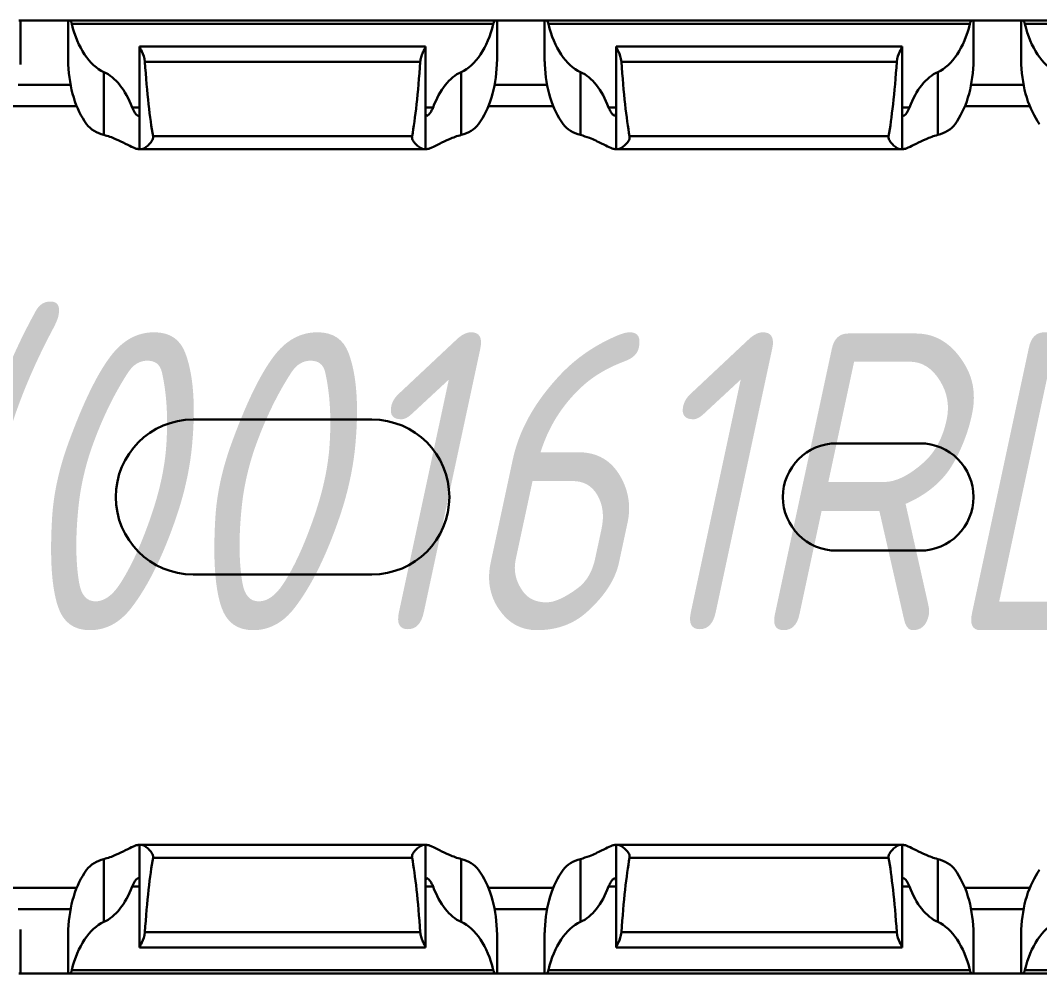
# Model space of a CAD drawing. Header units: millimetres. Extents: x -2573 to 2942, y -1220 to 2800.
# Drawn here: x 1559.38 to 1602.16, y 1288 to 1328 of the extents above; entities that cross this region are included whole.
import ezdxf

# ---------------------------------------------------------------- set-up
doc = ezdxf.new("R2010")
doc.units = ezdxf.units.MM
doc.styles.add('textstyle12', font='isocpeui.ttf', dxfattribs={"width": 0.8})

msp = doc.modelspace()

# ---------------------------------------------------------------- linework, layer by layer
at = {"linetype": 'Continuous', "lineweight": 30}
for p, q in [((1559.386, 1328), (1559.32, 1328)), ((1559.386, 1326.27), (1559.386, 1328)), ((1561.386, 1328), (1559.386, 1328)), ((1561.386, 1328), (1561.386, 1326.269)), ((1561.386, 1328), (1561.453, 1328)), ((1579.32, 1328), (1561.453, 1328)), ((1579.386, 1328), (1579.32, 1328)), ((1579.386, 1326.27), (1579.386, 1328)), ((1581.386, 1328), (1579.386, 1328)), ((1581.386, 1328), (1581.386, 1326.269)), ((1581.386, 1328), (1581.453, 1328)), ((1599.32, 1328), (1581.453, 1328)), ((1599.386, 1328), (1599.32, 1328)), ((1599.386, 1326.27), (1599.386, 1328)), ((1601.386, 1328), (1599.386, 1328)), ((1601.386, 1328), (1601.386, 1326.269)), ((1601.386, 1328), (1601.453, 1328)), ((1619.32, 1328), (1601.453, 1328)), ((1579.231, 1327.85), (1561.541, 1327.85)), ((1599.231, 1327.85), (1581.541, 1327.85)), ((1619.231, 1327.85), (1601.541, 1327.85)), ((1576.386, 1326.9), (1564.386, 1326.9)), ((1564.386, 1326.9), (1564.386, 1326.896)), ((1564.386, 1322.6), (1564.386, 1326.896)), ((1576.386, 1326.896), (1576.386, 1326.9)), ((1576.386, 1322.6), (1576.386, 1326.896)), ((1596.386, 1326.9), (1584.386, 1326.9)), ((1584.386, 1326.9), (1584.386, 1326.896)), ((1584.386, 1322.6), (1584.386, 1326.896)), ((1596.386, 1326.896), (1596.386, 1326.9)), ((1596.386, 1322.6), (1596.386, 1326.896)), ((1576.165, 1326.261), (1564.607, 1326.261)), ((1596.165, 1326.261), (1584.607, 1326.261)), ((1562.886, 1323.193), (1562.886, 1325.833)), ((1577.886, 1323.193), (1577.886, 1325.833)), ((1582.886, 1323.193), (1582.886, 1325.833)), ((1597.886, 1323.193), (1597.886, 1325.833)), ((1561.487, 1325.3), (1559.285, 1325.3)), ((1581.487, 1325.3), (1579.285, 1325.3)), ((1601.487, 1325.3), (1599.285, 1325.3)), ((1559.025, 1324.4), (1561.748, 1324.4)), ((1564.386, 1324.35), (1564.069, 1324.35)), ((1576.703, 1324.35), (1576.386, 1324.35)), ((1579.025, 1324.4), (1581.748, 1324.4)), ((1584.386, 1324.35), (1584.069, 1324.35)), ((1596.703, 1324.35), (1596.386, 1324.35)), ((1599.025, 1324.4), (1601.748, 1324.4)), ((1575.822, 1323.144), (1564.95, 1323.144)), ((1595.822, 1323.144), (1584.95, 1323.144)), ((1564.386, 1322.6), (1564.329, 1322.6)), ((1564.471, 1322.6), (1564.386, 1322.6)), ((1576.302, 1322.6), (1564.471, 1322.6)), ((1576.386, 1322.6), (1576.302, 1322.6)), ((1576.443, 1322.6), (1576.386, 1322.6)), ((1584.386, 1322.6), (1584.329, 1322.6)), ((1584.471, 1322.6), (1584.386, 1322.6)), ((1596.302, 1322.6), (1584.471, 1322.6)), ((1596.386, 1322.6), (1596.302, 1322.6)), ((1596.443, 1322.6), (1596.386, 1322.6)), ((1574.136, 1311.25), (1566.636, 1311.25)), ((1597.136, 1310.25), (1593.636, 1310.25)), ((1593.636, 1305.75), (1597.136, 1305.75)), ((1566.636, 1304.75), (1574.136, 1304.75)), ((1564.386, 1293.4), (1564.329, 1293.4)), ((1564.386, 1293.4), (1564.386, 1289.104)), ((1564.471, 1293.4), (1564.386, 1293.4)), ((1576.302, 1293.4), (1564.471, 1293.4)), ((1576.386, 1293.4), (1576.302, 1293.4)), ((1576.386, 1293.4), (1576.386, 1289.104)), ((1576.443, 1293.4), (1576.386, 1293.4)), ((1584.386, 1293.4), (1584.329, 1293.4)), ((1584.386, 1293.4), (1584.386, 1289.104)), ((1584.471, 1293.4), (1584.386, 1293.4)), ((1596.302, 1293.4), (1584.471, 1293.4)), ((1596.386, 1293.4), (1596.302, 1293.4)), ((1596.386, 1293.4), (1596.386, 1289.104)), ((1596.443, 1293.4), (1596.386, 1293.4)), ((1562.886, 1292.807), (1562.886, 1290.167)), ((1575.822, 1292.856), (1564.95, 1292.856)), ((1577.886, 1292.807), (1577.886, 1290.167)), ((1582.886, 1292.807), (1582.886, 1290.167)), ((1595.822, 1292.856), (1584.95, 1292.856)), ((1597.886, 1292.807), (1597.886, 1290.167)), ((1559.025, 1291.6), (1561.748, 1291.6)), ((1564.386, 1291.65), (1564.069, 1291.65)), ((1576.703, 1291.65), (1576.386, 1291.65)), ((1579.025, 1291.6), (1581.748, 1291.6)), ((1584.386, 1291.65), (1584.069, 1291.65)), ((1596.703, 1291.65), (1596.386, 1291.65)), ((1599.025, 1291.6), (1601.748, 1291.6)), ((1561.487, 1290.7), (1559.285, 1290.7)), ((1581.487, 1290.7), (1579.285, 1290.7)), ((1601.487, 1290.7), (1599.285, 1290.7)), ((1559.386, 1288), (1559.386, 1289.73)), ((1561.386, 1289.731), (1561.386, 1288)), ((1576.165, 1289.739), (1564.607, 1289.739)), ((1579.386, 1288), (1579.386, 1289.73)), ((1581.386, 1289.731), (1581.386, 1288)), ((1596.165, 1289.739), (1584.607, 1289.739)), ((1599.386, 1288), (1599.386, 1289.73)), ((1601.386, 1289.731), (1601.386, 1288)), ((1564.386, 1289.1), (1564.386, 1289.104)), ((1564.386, 1289.1), (1576.386, 1289.1)), ((1576.386, 1289.104), (1576.386, 1289.1)), ((1584.386, 1289.1), (1584.386, 1289.104)), ((1584.386, 1289.1), (1596.386, 1289.1)), ((1596.386, 1289.104), (1596.386, 1289.1)), ((1579.231, 1288.15), (1561.541, 1288.15)), ((1599.231, 1288.15), (1581.541, 1288.15)), ((1619.231, 1288.15), (1601.541, 1288.15)), ((1559.386, 1288), (1559.32, 1288)), ((1561.386, 1288), (1559.386, 1288)), ((1561.386, 1288), (1561.453, 1288)), ((1579.32, 1288), (1561.453, 1288)), ((1579.386, 1288), (1579.32, 1288)), ((1581.386, 1288), (1579.386, 1288)), ((1581.386, 1288), (1581.453, 1288)), ((1599.32, 1288), (1581.453, 1288)), ((1599.386, 1288), (1599.32, 1288)), ((1601.386, 1288), (1599.386, 1288)), ((1601.386, 1288), (1601.453, 1288)), ((1619.32, 1288), (1601.453, 1288))]:
    msp.add_line(p, q, dxfattribs=at)
for centre, radius, start, end in [((1566.636, 1308), 3.25, 90, 270), ((1574.136, 1308), 3.25, 270, 90), ((1593.636, 1308), 2.25, 90, 270), ((1597.136, 1308), 2.25, 270, 90)]:
    msp.add_arc(centre, radius, start, end, dxfattribs=at)
for centre, major_axis, ratio, start_param, end_param in [((1563.386, 1329.187), (0, 3.464), 0.57735, 1.96708, 2.888912), ((1577.386, 1329.187), (0, 3.464), 0.57735, 3.394273, 4.316105), ((1583.386, 1329.187), (0, 3.464), 0.57735, 1.96708, 2.888912), ((1597.386, 1329.187), (0, 3.464), 0.57735, 3.394273, 4.316105), ((1603.386, 1329.187), (0, 3.464), 0.57735, 1.96708, 2.888912), ((1563.386, 1326.387), (0, 3.464), 0.57735, 1.6393, 2.48183), ((1565.386, 1333.431), (0, 11.43), 0.087489, 2.248826, 2.690566), ((1575.386, 1333.431), (0, 11.43), 0.087489, 3.592619, 4.034359), ((1577.386, 1326.387), (0, 3.464), 0.57735, 3.801355, 4.643885), ((1583.386, 1326.387), (0, 3.464), 0.57735, 1.6393, 2.48183), ((1585.386, 1333.431), (0, 11.43), 0.087489, 2.248826, 2.690566), ((1595.386, 1333.431), (0, 11.43), 0.087489, 3.592619, 4.034359), ((1597.386, 1326.387), (0, 3.464), 0.57735, 3.801355, 4.643885), ((1603.386, 1326.387), (0, 3.464), 0.57735, 1.6393, 2.48183), ((1562.386, 1322.479), (0, 3.464), 0.57735, 5.282988, 6.030505), ((1578.386, 1322.479), (0, 3.464), 0.57735, 0.25268, 1.000198), ((1582.386, 1322.479), (0, 3.464), 0.57735, 5.282988, 6.030505), ((1598.386, 1322.479), (0, 3.464), 0.57735, 0.25268, 1.000198), ((1565.386, 1282.569), (0, 11.43), 0.087489, 0.451027, 0.892766), ((1575.386, 1282.569), (0, 11.43), 0.087489, 5.390419, 5.832158), ((1585.386, 1282.569), (0, 11.43), 0.087489, 0.451027, 0.892766), ((1595.386, 1282.569), (0, 11.43), 0.087489, 5.390419, 5.832158), ((1563.386, 1289.613), (0, 3.464), 0.57735, 0.659763, 1.502293), ((1577.386, 1289.613), (0, 3.464), 0.57735, 4.780893, 5.623423), ((1583.386, 1289.613), (0, 3.464), 0.57735, 0.659763, 1.502293), ((1597.386, 1289.613), (0, 3.464), 0.57735, 4.780893, 5.623423), ((1603.386, 1289.613), (0, 3.464), 0.57735, 0.659763, 1.502293), ((1562.386, 1293.521), (0, 3.464), 0.57735, 3.394273, 4.14179), ((1578.386, 1293.521), (0, 3.464), 0.57735, 2.141395, 2.888912), ((1582.386, 1293.521), (0, 3.464), 0.57735, 3.394273, 4.14179), ((1598.386, 1293.521), (0, 3.464), 0.57735, 2.141395, 2.888912), ((1563.386, 1286.813), (0, 3.464), 0.57735, 0.25268, 1.174513), ((1577.386, 1286.813), (0, 3.464), 0.57735, 5.108673, 6.030505), ((1583.386, 1286.813), (0, 3.464), 0.57735, 0.25268, 1.174513), ((1597.386, 1286.813), (0, 3.464), 0.57735, 5.108673, 6.030505), ((1603.386, 1286.813), (0, 3.464), 0.57735, 0.25268, 1.174513)]:
    msp.add_ellipse(centre, major_axis=major_axis, ratio=ratio, start_param=start_param, end_param=end_param, dxfattribs=at)
for points, knots in [([(1561.453, 1328), (1561.467, 1328), (1561.483, 1327.986), (1561.515, 1327.934), (1561.53, 1327.897), (1561.541, 1327.85)], [0, 0, 0, 0, 0.5, 0.5, 1, 1, 1, 1]), ([(1579.231, 1327.85), (1579.242, 1327.896), (1579.258, 1327.934), (1579.289, 1327.986), (1579.306, 1328), (1579.32, 1328)], [0, 0, 0, 0, 0.5, 0.5, 1, 1, 1, 1]), ([(1581.453, 1328), (1581.463, 1327.996), (1581.483, 1327.989), (1581.516, 1327.935), (1581.533, 1327.878), (1581.541, 1327.85)], [0, 0, 0, 0, 0.335245, 0.670327, 1, 1, 1, 1]), ([(1599.231, 1327.85), (1599.242, 1327.896), (1599.258, 1327.934), (1599.289, 1327.986), (1599.306, 1328), (1599.32, 1328)], [0, 0, 0, 0, 0.5, 0.5, 1, 1, 1, 1]), ([(1601.453, 1328), (1601.467, 1328), (1601.483, 1327.986), (1601.515, 1327.934), (1601.53, 1327.897), (1601.541, 1327.85)], [0, 0, 0, 0, 0.5, 0.5, 1, 1, 1, 1]), ([(1564.386, 1326.896), (1564.386, 1326.888), (1564.397, 1326.865), (1564.432, 1326.794), (1564.457, 1326.746), (1564.536, 1326.577), (1564.596, 1326.428), (1564.607, 1326.261)], [0, 0, 0, 0, 0.25, 0.25, 0.5, 0.5, 1, 1, 1, 1]), ([(1576.165, 1326.261), (1576.165, 1326.265), (1576.17, 1326.33), (1576.199, 1326.474), (1576.273, 1326.662), (1576.348, 1326.808), (1576.383, 1326.878), (1576.386, 1326.892), (1576.386, 1326.896)], [0, 0, 0, 0, 0.012016, 0.198651, 0.447301, 0.69871, 0.909613, 1, 1, 1, 1]), ([(1584.386, 1326.896), (1584.386, 1326.888), (1584.397, 1326.865), (1584.432, 1326.794), (1584.457, 1326.746), (1584.536, 1326.577), (1584.596, 1326.428), (1584.607, 1326.261)], [0, 0, 0, 0, 0.25, 0.25, 0.5, 0.5, 1, 1, 1, 1]), ([(1596.165, 1326.261), (1596.177, 1326.427), (1596.237, 1326.578), (1596.315, 1326.746), (1596.34, 1326.794), (1596.376, 1326.865), (1596.386, 1326.888), (1596.386, 1326.896)], [0, 0, 0, 0, 0.5, 0.5, 0.75, 0.75, 1, 1, 1, 1]), ([(1559.386, 1326.27), (1559.386, 1326.26), (1559.386, 1326.235), (1559.383, 1326.186), (1559.382, 1326.154), (1559.382, 1326.15)], [0, 0, 0, 0, 0.388498, 0.929496, 1, 1, 1, 1]), ([(1561.391, 1326.15), (1561.391, 1326.162), (1561.389, 1326.202), (1561.386, 1326.248), (1561.387, 1326.264), (1561.387, 1326.269)], [0, 0, 0, 0, 0.232474, 0.777062, 1, 1, 1, 1]), ([(1579.386, 1326.27), (1579.386, 1326.26), (1579.386, 1326.235), (1579.383, 1326.186), (1579.382, 1326.154), (1579.382, 1326.15)], [0, 0, 0, 0, 0.388495, 0.929491, 1, 1, 1, 1]), ([(1581.391, 1326.15), (1581.391, 1326.162), (1581.389, 1326.202), (1581.386, 1326.248), (1581.387, 1326.264), (1581.387, 1326.269)], [0, 0, 0, 0, 0.232471, 0.777061, 1, 1, 1, 1]), ([(1599.386, 1326.27), (1599.386, 1326.26), (1599.386, 1326.235), (1599.383, 1326.186), (1599.382, 1326.154), (1599.382, 1326.15)], [0, 0, 0, 0, 0.388499, 0.929496, 1, 1, 1, 1]), ([(1601.391, 1326.15), (1601.391, 1326.162), (1601.389, 1326.202), (1601.386, 1326.248), (1601.387, 1326.264), (1601.387, 1326.269)], [0, 0, 0, 0, 0.2324762, 0.7770617, 1, 1, 1, 1]), ([(1564.069, 1324.35), (1564.136, 1324.171), (1564.232, 1324.046), (1564.328, 1323.993), (1564.352, 1323.998), (1564.381, 1324.057), (1564.386, 1324.111), (1564.386, 1324.185)], [0, 0, 0, 0, 0.5, 0.5, 0.75, 0.75, 1, 1, 1, 1]), ([(1576.386, 1324.185), (1576.387, 1324.149), (1576.389, 1324.064), (1576.414, 1323.998), (1576.468, 1323.996), (1576.548, 1324.066), (1576.635, 1324.188), (1576.683, 1324.302), (1576.703, 1324.35)], [0, 0, 0, 0, 0.134582, 0.311259, 0.484398, 0.663814, 0.859547, 1, 1, 1, 1]), ([(1584.069, 1324.35), (1584.078, 1324.329), (1584.111, 1324.244), (1584.185, 1324.116), (1584.279, 1324.01), (1584.349, 1323.989), (1584.383, 1324.05), (1584.385, 1324.142), (1584.386, 1324.185)], [0, 0, 0, 0, 0.061395, 0.243197, 0.449457, 0.653588, 0.838099, 1, 1, 1, 1]), ([(1596.386, 1324.185), (1596.386, 1324.111), (1596.391, 1324.057), (1596.421, 1323.998), (1596.445, 1323.993), (1596.541, 1324.047), (1596.637, 1324.172), (1596.703, 1324.35)], [0, 0, 0, 0, 0.25, 0.25, 0.5, 0.5, 1, 1, 1, 1]), ([(1562.886, 1323.193), (1562.738, 1323.23), (1562.598, 1323.286), (1562.352, 1323.438), (1562.246, 1323.535), (1562.16, 1323.65)], [0, 0, 0, 0, 0.5, 0.5, 1, 1, 1, 1]), ([(1578.612, 1323.65), (1578.527, 1323.535), (1578.421, 1323.438), (1578.175, 1323.286), (1578.035, 1323.23), (1577.886, 1323.193)], [0, 0, 0, 0, 0.5, 0.5, 1, 1, 1, 1]), ([(1582.886, 1323.193), (1582.738, 1323.23), (1582.598, 1323.286), (1582.352, 1323.438), (1582.246, 1323.535), (1582.16, 1323.65)], [0, 0, 0, 0, 0.5, 0.5, 1, 1, 1, 1]), ([(1598.612, 1323.65), (1598.527, 1323.535), (1598.421, 1323.438), (1598.175, 1323.286), (1598.035, 1323.23), (1597.886, 1323.193)], [0, 0, 0, 0, 0.5, 0.5, 1, 1, 1, 1]), ([(1564.329, 1322.6), (1564.307, 1322.6), (1564.278, 1322.606), (1564.209, 1322.628), (1564.169, 1322.644), (1564.033, 1322.705), (1563.923, 1322.761), (1563.671, 1322.887), (1563.532, 1322.956), (1563.228, 1323.087), (1563.062, 1323.149), (1562.886, 1323.193)], [0, 0, 0, 0, 0.125, 0.125, 0.25, 0.25, 0.5, 0.5, 0.75, 0.75, 1, 1, 1, 1]), ([(1577.886, 1323.193), (1577.709, 1323.149), (1577.544, 1323.086), (1577.241, 1322.956), (1577.1, 1322.886), (1576.851, 1322.761), (1576.739, 1322.705), (1576.604, 1322.644), (1576.564, 1322.628), (1576.494, 1322.606), (1576.465, 1322.6), (1576.443, 1322.6)], [0, 0, 0, 0, 0.25, 0.25, 0.5, 0.5, 0.75, 0.75, 0.875, 0.875, 1, 1, 1, 1]), ([(1584.329, 1322.6), (1584.32, 1322.601), (1584.268, 1322.604), (1584.107, 1322.667), (1583.763, 1322.841), (1583.346, 1323.053), (1583.015, 1323.154), (1582.886, 1323.193)], [0, 0, 0, 0, 0.051352, 0.271581, 0.516005, 0.812732, 1, 1, 1, 1]), ([(1597.886, 1323.193), (1597.709, 1323.149), (1597.544, 1323.086), (1597.241, 1322.956), (1597.1, 1322.886), (1596.851, 1322.761), (1596.739, 1322.705), (1596.604, 1322.644), (1596.564, 1322.628), (1596.494, 1322.606), (1596.465, 1322.6), (1596.443, 1322.6)], [0, 0, 0, 0, 0.25, 0.25, 0.5, 0.5, 0.75, 0.75, 0.875, 0.875, 1, 1, 1, 1]), ([(1564.95, 1323.144), (1564.958, 1323.104), (1564.954, 1323.062), (1564.93, 1322.984), (1564.91, 1322.949), (1564.844, 1322.853), (1564.792, 1322.8), (1564.689, 1322.709), (1564.638, 1322.671), (1564.545, 1322.617), (1564.503, 1322.6), (1564.471, 1322.6)], [0, 0, 0, 0, 0.125, 0.125, 0.25, 0.25, 0.5, 0.5, 0.75, 0.75, 1, 1, 1, 1]), ([(1576.302, 1322.6), (1576.278, 1322.604), (1576.22, 1322.615), (1576.093, 1322.699), (1575.963, 1322.814), (1575.871, 1322.93), (1575.826, 1323.022), (1575.815, 1323.094), (1575.821, 1323.132), (1575.822, 1323.144)], [0, 0, 0, 0, 0.163827, 0.401486, 0.643557, 0.778468, 0.884698, 0.962577, 1, 1, 1, 1]), ([(1584.95, 1323.144), (1584.952, 1323.127), (1584.957, 1323.084), (1584.941, 1323.004), (1584.876, 1322.888), (1584.755, 1322.761), (1584.617, 1322.654), (1584.521, 1322.605), (1584.482, 1322.601), (1584.471, 1322.6)], [0, 0, 0, 0, 0.052562, 0.130506, 0.247861, 0.469477, 0.712394, 0.920773, 1, 1, 1, 1]), ([(1596.302, 1322.6), (1596.269, 1322.6), (1596.227, 1322.617), (1596.135, 1322.671), (1596.083, 1322.709), (1595.981, 1322.8), (1595.928, 1322.853), (1595.862, 1322.949), (1595.843, 1322.984), (1595.818, 1323.061), (1595.815, 1323.104), (1595.822, 1323.144)], [0, 0, 0, 0, 0.25, 0.25, 0.5, 0.5, 0.75, 0.75, 0.875, 0.875, 1, 1, 1, 1]), ([(1564.329, 1293.4), (1564.307, 1293.4), (1564.278, 1293.394), (1564.209, 1293.372), (1564.169, 1293.356), (1564.033, 1293.295), (1563.923, 1293.239), (1563.671, 1293.113), (1563.532, 1293.044), (1563.228, 1292.913), (1563.062, 1292.851), (1562.886, 1292.807)], [0, 0, 0, 0, 0.125, 0.125, 0.25, 0.25, 0.5, 0.5, 0.75, 0.75, 1, 1, 1, 1]), ([(1564.95, 1292.856), (1564.958, 1292.896), (1564.954, 1292.938), (1564.93, 1293.016), (1564.91, 1293.051), (1564.844, 1293.147), (1564.792, 1293.2), (1564.689, 1293.291), (1564.638, 1293.329), (1564.545, 1293.383), (1564.503, 1293.4), (1564.471, 1293.4)], [0, 0, 0, 0, 0.125, 0.125, 0.25, 0.25, 0.5, 0.5, 0.75, 0.75, 1, 1, 1, 1]), ([(1576.302, 1293.4), (1576.278, 1293.396), (1576.22, 1293.385), (1576.093, 1293.301), (1575.963, 1293.186), (1575.871, 1293.07), (1575.826, 1292.978), (1575.815, 1292.906), (1575.821, 1292.868), (1575.822, 1292.856)], [0, 0, 0, 0, 0.163827, 0.401486, 0.643557, 0.778468, 0.884698, 0.962577, 1, 1, 1, 1]), ([(1577.886, 1292.807), (1577.709, 1292.851), (1577.544, 1292.914), (1577.241, 1293.044), (1577.1, 1293.114), (1576.851, 1293.239), (1576.739, 1293.295), (1576.604, 1293.356), (1576.564, 1293.372), (1576.494, 1293.394), (1576.465, 1293.4), (1576.443, 1293.4)], [0, 0, 0, 0, 0.25, 0.25, 0.5, 0.5, 0.75, 0.75, 0.875, 0.875, 1, 1, 1, 1]), ([(1584.329, 1293.4), (1584.32, 1293.399), (1584.268, 1293.396), (1584.107, 1293.333), (1583.763, 1293.159), (1583.346, 1292.947), (1583.015, 1292.846), (1582.886, 1292.807)], [0, 0, 0, 0, 0.051352, 0.271581, 0.516005, 0.812732, 1, 1, 1, 1]), ([(1584.95, 1292.856), (1584.952, 1292.873), (1584.957, 1292.916), (1584.941, 1292.996), (1584.876, 1293.112), (1584.755, 1293.239), (1584.617, 1293.346), (1584.521, 1293.395), (1584.482, 1293.399), (1584.471, 1293.4)], [0, 0, 0, 0, 0.052562, 0.130506, 0.247861, 0.469477, 0.712394, 0.920773, 1, 1, 1, 1]), ([(1596.302, 1293.4), (1596.269, 1293.4), (1596.227, 1293.383), (1596.135, 1293.329), (1596.083, 1293.291), (1595.981, 1293.2), (1595.928, 1293.147), (1595.862, 1293.051), (1595.843, 1293.016), (1595.818, 1292.939), (1595.815, 1292.896), (1595.822, 1292.856)], [0, 0, 0, 0, 0.25, 0.25, 0.5, 0.5, 0.75, 0.75, 0.875, 0.875, 1, 1, 1, 1]), ([(1597.886, 1292.807), (1597.709, 1292.851), (1597.544, 1292.914), (1597.241, 1293.044), (1597.1, 1293.114), (1596.851, 1293.239), (1596.739, 1293.295), (1596.604, 1293.356), (1596.564, 1293.372), (1596.494, 1293.394), (1596.465, 1293.4), (1596.443, 1293.4)], [0, 0, 0, 0, 0.25, 0.25, 0.5, 0.5, 0.75, 0.75, 0.875, 0.875, 1, 1, 1, 1]), ([(1562.886, 1292.807), (1562.738, 1292.77), (1562.598, 1292.714), (1562.352, 1292.562), (1562.246, 1292.465), (1562.16, 1292.35)], [0, 0, 0, 0, 0.5, 0.5, 1, 1, 1, 1]), ([(1578.612, 1292.35), (1578.527, 1292.465), (1578.421, 1292.562), (1578.175, 1292.714), (1578.035, 1292.77), (1577.886, 1292.807)], [0, 0, 0, 0, 0.5, 0.5, 1, 1, 1, 1]), ([(1582.886, 1292.807), (1582.738, 1292.77), (1582.598, 1292.714), (1582.352, 1292.562), (1582.246, 1292.465), (1582.16, 1292.35)], [0, 0, 0, 0, 0.5, 0.5, 1, 1, 1, 1]), ([(1598.612, 1292.35), (1598.527, 1292.465), (1598.421, 1292.562), (1598.175, 1292.714), (1598.035, 1292.77), (1597.886, 1292.807)], [0, 0, 0, 0, 0.5, 0.5, 1, 1, 1, 1]), ([(1564.069, 1291.65), (1564.136, 1291.829), (1564.232, 1291.954), (1564.328, 1292.007), (1564.352, 1292.002), (1564.381, 1291.943), (1564.386, 1291.889), (1564.386, 1291.815)], [0, 0, 0, 0, 0.5, 0.5, 0.75, 0.75, 1, 1, 1, 1]), ([(1576.386, 1291.815), (1576.387, 1291.851), (1576.389, 1291.936), (1576.414, 1292.002), (1576.468, 1292.004), (1576.548, 1291.934), (1576.635, 1291.812), (1576.683, 1291.698), (1576.703, 1291.65)], [0, 0, 0, 0, 0.134582, 0.311259, 0.484398, 0.663814, 0.859547, 1, 1, 1, 1]), ([(1584.069, 1291.65), (1584.078, 1291.671), (1584.111, 1291.756), (1584.185, 1291.884), (1584.279, 1291.99), (1584.349, 1292.011), (1584.383, 1291.95), (1584.385, 1291.858), (1584.386, 1291.815)], [0, 0, 0, 0, 0.061395, 0.243197, 0.449457, 0.653588, 0.838099, 1, 1, 1, 1]), ([(1596.386, 1291.815), (1596.386, 1291.889), (1596.391, 1291.943), (1596.421, 1292.002), (1596.445, 1292.007), (1596.541, 1291.953), (1596.637, 1291.828), (1596.703, 1291.65)], [0, 0, 0, 0, 0.25, 0.25, 0.5, 0.5, 1, 1, 1, 1]), ([(1559.386, 1289.73), (1559.386, 1289.74), (1559.386, 1289.765), (1559.383, 1289.814), (1559.382, 1289.846), (1559.382, 1289.85)], [0, 0, 0, 0, 0.388498, 0.929496, 1, 1, 1, 1]), ([(1561.391, 1289.85), (1561.391, 1289.838), (1561.389, 1289.798), (1561.386, 1289.752), (1561.387, 1289.736), (1561.387, 1289.731)], [0, 0, 0, 0, 0.232474, 0.777062, 1, 1, 1, 1]), ([(1579.386, 1289.73), (1579.386, 1289.74), (1579.386, 1289.765), (1579.383, 1289.814), (1579.382, 1289.846), (1579.382, 1289.85)], [0, 0, 0, 0, 0.388495, 0.929491, 1, 1, 1, 1]), ([(1581.391, 1289.85), (1581.391, 1289.838), (1581.389, 1289.798), (1581.386, 1289.752), (1581.387, 1289.736), (1581.387, 1289.731)], [0, 0, 0, 0, 0.232471, 0.777061, 1, 1, 1, 1]), ([(1599.386, 1289.73), (1599.386, 1289.74), (1599.386, 1289.765), (1599.383, 1289.814), (1599.382, 1289.846), (1599.382, 1289.85)], [0, 0, 0, 0, 0.388499, 0.929496, 1, 1, 1, 1]), ([(1601.391, 1289.85), (1601.391, 1289.838), (1601.389, 1289.798), (1601.386, 1289.752), (1601.387, 1289.736), (1601.387, 1289.731)], [0, 0, 0, 0, 0.2324762, 0.7770617, 1, 1, 1, 1]), ([(1564.386, 1289.104), (1564.386, 1289.112), (1564.397, 1289.135), (1564.432, 1289.206), (1564.457, 1289.254), (1564.536, 1289.423), (1564.596, 1289.572), (1564.607, 1289.739)], [0, 0, 0, 0, 0.25, 0.25, 0.5, 0.5, 1, 1, 1, 1]), ([(1576.165, 1289.739), (1576.165, 1289.735), (1576.17, 1289.67), (1576.199, 1289.526), (1576.273, 1289.338), (1576.348, 1289.192), (1576.383, 1289.122), (1576.386, 1289.108), (1576.386, 1289.104)], [0, 0, 0, 0, 0.012016, 0.198651, 0.447301, 0.69871, 0.909613, 1, 1, 1, 1]), ([(1584.386, 1289.104), (1584.386, 1289.112), (1584.397, 1289.135), (1584.432, 1289.206), (1584.457, 1289.254), (1584.536, 1289.423), (1584.596, 1289.572), (1584.607, 1289.739)], [0, 0, 0, 0, 0.25, 0.25, 0.5, 0.5, 1, 1, 1, 1]), ([(1596.165, 1289.739), (1596.177, 1289.573), (1596.237, 1289.422), (1596.315, 1289.254), (1596.34, 1289.206), (1596.376, 1289.135), (1596.386, 1289.112), (1596.386, 1289.104)], [0, 0, 0, 0, 0.5, 0.5, 0.75, 0.75, 1, 1, 1, 1]), ([(1561.453, 1288), (1561.467, 1288), (1561.483, 1288.014), (1561.515, 1288.066), (1561.53, 1288.103), (1561.541, 1288.15)], [0, 0, 0, 0, 0.5, 0.5, 1, 1, 1, 1]), ([(1579.231, 1288.15), (1579.242, 1288.104), (1579.258, 1288.066), (1579.289, 1288.014), (1579.306, 1288), (1579.32, 1288)], [0, 0, 0, 0, 0.5, 0.5, 1, 1, 1, 1]), ([(1581.453, 1288), (1581.463, 1288.004), (1581.483, 1288.011), (1581.516, 1288.065), (1581.533, 1288.122), (1581.541, 1288.15)], [0, 0, 0, 0, 0.335245, 0.670327, 1, 1, 1, 1]), ([(1599.231, 1288.15), (1599.242, 1288.104), (1599.258, 1288.066), (1599.289, 1288.014), (1599.306, 1288), (1599.32, 1288)], [0, 0, 0, 0, 0.5, 0.5, 1, 1, 1, 1]), ([(1601.453, 1288), (1601.467, 1288), (1601.483, 1288.014), (1601.515, 1288.066), (1601.53, 1288.103), (1601.541, 1288.15)], [0, 0, 0, 0, 0.5, 0.5, 1, 1, 1, 1])]:
    msp.add_open_spline(points, degree=3, knots=knots, dxfattribs=at)

# ---------------------------------------------------------------- texts
at = {"color": 1, "lineweight": 40, "style": 'textstyle12', "width": 0.8}
msp.add_text('короб 40х100 (00161RL)', height=12.5, dxfattribs=at).set_placement((1470.57, 1302.412))

doc.saveas('drawing.dxf')
